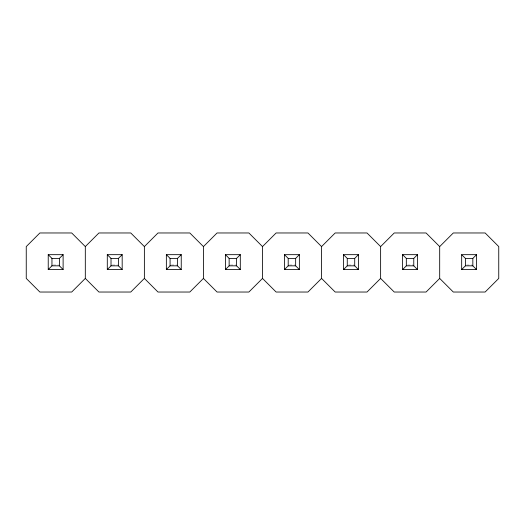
<?xml version="1.0" encoding="UTF-8"?>
<svg xmlns="http://www.w3.org/2000/svg" width="525" height="525" viewBox="0 0 525 525"><rect width="100%" height="100%" fill="white"/><g stroke="black" fill="none" stroke-linecap="round" stroke-linejoin="round"><path stroke-width="0.39" stroke-dasharray="2.62 1.97" d="M53.176 265.053L58.616 265.053M112.238 265.053L117.679 265.053M171.301 265.053L176.741 265.053M230.363 265.053L235.804 265.053M289.426 265.053L294.866 265.053M348.488 265.053L353.929 265.053M407.551 265.053L412.991 265.053M466.613 265.053L472.054 265.053"/><path stroke-width="0.79" d="M48.234 269.548L51.955 265.834L59.397 265.834L63.118 269.548L63.118 254.671L48.234 254.671L48.234 269.548L63.118 269.548M48.234 254.671L51.955 258.392L59.397 258.392L63.118 254.671M85.312 246.586L98.93 232.969L130.758 232.969L144.375 246.586L144.375 278.414L130.758 292.031L98.93 292.031L85.312 278.414L85.312 246.586L71.695 232.969L39.867 232.969L26.25 246.586L26.25 278.414L39.867 292.031L71.695 292.031L85.312 278.414M107.297 269.548L111.018 265.834L118.46 265.834L122.181 269.548L122.181 254.671L107.297 254.671L107.297 269.548L122.181 269.548M118.46 265.834L118.46 258.392L122.181 254.671M144.375 246.586L157.992 232.969L189.82 232.969L203.438 246.586L203.438 278.414L217.055 292.031L248.883 292.031L262.5 278.414L262.5 246.586L276.117 232.969L307.945 232.969L321.562 246.586L321.562 278.414L307.945 292.031L276.117 292.031L262.5 278.414M166.359 269.548L170.08 265.834L177.522 265.834L181.243 269.548L181.243 254.671L166.359 254.671L166.359 269.548L181.243 269.548M166.359 254.671L170.08 258.392L177.522 258.392L181.243 254.671M203.438 246.586L217.055 232.969L248.883 232.969L262.5 246.586M203.438 278.414L189.82 292.031L157.992 292.031L144.375 278.414M225.422 269.548L229.143 265.834L229.143 258.392L225.422 254.671L240.306 254.671L240.306 269.548L225.422 269.548L225.422 254.671M229.143 258.392L236.585 258.392L240.306 254.671M284.484 269.548L288.205 265.834L288.205 258.392L284.484 254.671L299.368 254.671L299.368 269.548L284.484 269.548L284.484 254.671M299.368 269.548L295.647 265.834L295.647 258.392L299.368 254.671M321.562 246.586L335.18 232.969L367.008 232.969L380.625 246.586L380.625 278.414L394.242 292.031L426.07 292.031L439.688 278.414L439.688 246.586L426.07 232.969L394.242 232.969L380.625 246.586M343.547 269.548L347.268 265.834L347.268 258.392L343.547 254.671L358.431 254.671L358.431 269.548L343.547 269.548L343.547 254.671M347.268 258.392L354.71 258.392L358.431 254.671M380.625 278.414L367.008 292.031L335.18 292.031L321.562 278.414M402.609 269.548L406.33 265.834L413.772 265.834L417.493 269.548L402.609 269.548L402.609 254.671L417.493 254.671L417.493 269.548M413.772 265.834L413.772 258.392L417.493 254.671M439.688 246.586L453.305 232.969L485.133 232.969L498.75 246.586L498.75 278.414L485.133 292.031L453.305 292.031L439.688 278.414M461.672 269.548L465.393 265.834L465.393 258.392L461.672 254.671L476.556 254.671L476.556 269.548L461.672 269.548L461.672 254.671M476.556 269.548L472.835 265.834L472.835 258.392L476.556 254.671M107.297 254.671L111.018 258.392L118.46 258.392M288.205 258.392L295.647 258.392M402.609 254.671L406.33 258.392L413.772 258.392M465.393 258.392L472.835 258.392M229.143 265.834L236.585 265.834L240.306 269.548M288.205 265.834L295.647 265.834M347.268 265.834L354.71 265.834L358.431 269.548M465.393 265.834L472.835 265.834M406.33 258.392L406.33 265.834M354.71 258.392L354.71 265.834M236.585 258.392L236.585 265.834M177.522 258.392L177.522 265.834M170.08 258.392L170.08 265.834M111.018 258.392L111.018 265.834M59.397 258.392L59.397 265.834M51.955 258.392L51.955 265.834"/></g></svg>
